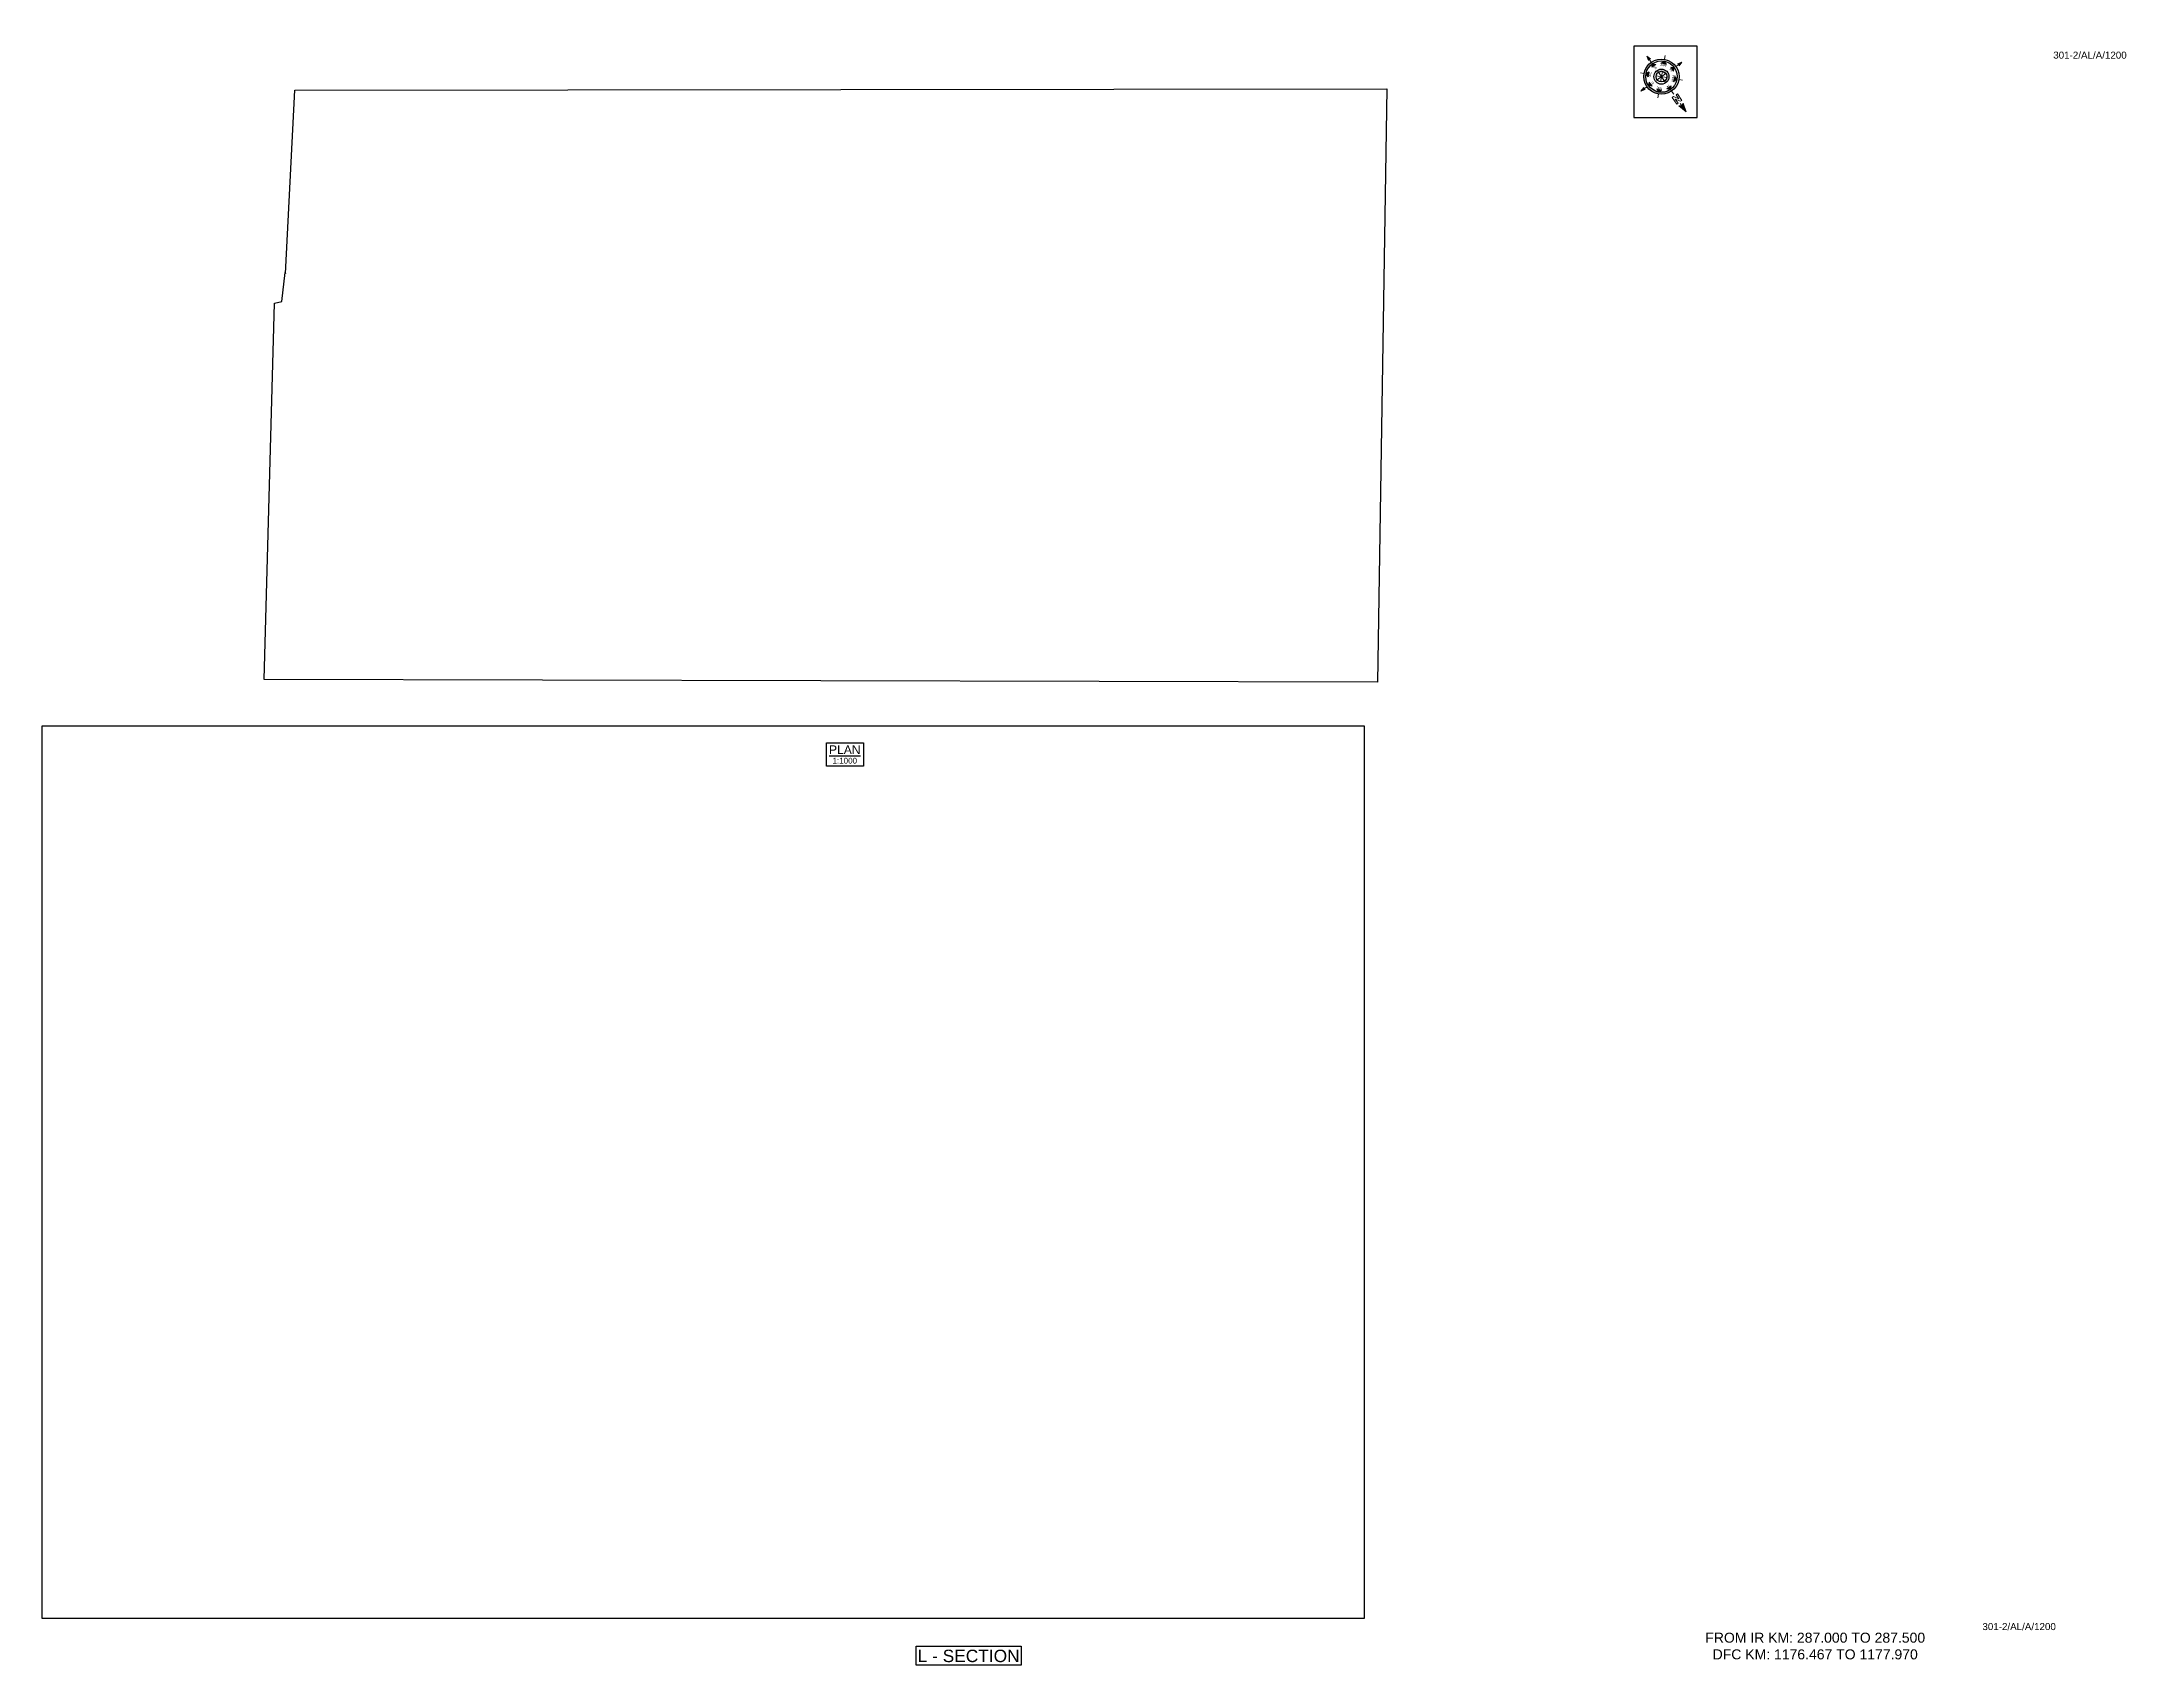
# Paper-space layout '1200' of a CAD drawing. Header units: metres. Extents: x 131 to 1173, y 17 to 828.
import ezdxf
from ezdxf.enums import TextEntityAlignment as Align

# ---------------------------------------------------------------- set-up
doc = ezdxf.new("R2010")
doc.units = ezdxf.units.M
doc.header["$MEASUREMENT"] = 0
doc.layers.get('Defpoints').update_dxf_attribs({"color": 5})
doc.layers.add('title', color=7, linetype='Continuous')
doc.styles.get("Standard").update_dxf_attribs({"font": 'arial.ttf'})
doc.styles.add('Style-Arial', font='arial.ttf')

# ---------------------------------------------------------------- blocks, each defined once
blk = doc.blocks.new('N')
for points in [[(0, 8.41), (-0.49, 6.68), (0, 6.93)], [(0.49, 6.68), (0, 6.93), (0, 8.41)], [(-4.93, 0), (-4.07, 0.25), (-4.19, 0)], [(-4.07, -0.25), (-4.19, 0), (-4.93, 0)], [(-3.08, 0), (-2.59, 0.49), (-2.59, -0.49)], [(-2.18, 2.18), (-1.48, 2.18), (-2.18, 1.48)], [(0, 3.08), (0.49, 2.59), (-0.49, 2.59)], [(2.18, 2.18), (2.18, 1.48), (1.48, 2.18)], [(3.08, 0), (2.59, -0.49), (2.59, 0.49)], [(4.07, 0.25), (4.19, 0), (4.93, 0)], [(4.93, 0), (4.07, -0.25), (4.19, 0)], [(-2.18, -2.18), (-2.18, -1.48), (-1.48, -2.18)], [(0, -3.08), (-0.49, -2.59), (0.49, -2.59)], [(0, -4.93), (-0.25, -4.07), (0, -4.19)], [(0.25, -4.07), (0, -4.19), (0, -4.93)], [(2.18, -2.18), (1.48, -2.18), (2.18, -1.48)]]:
    blk.add_hatch(color=7).paths.add_polyline_path(points, flags=0)
h = blk.add_hatch(color=7)
h.paths.add_polyline_path([(0, -3.08), (0, -3.46, 1), (0, 3.46), (0, 3.08, -1)])
h.paths.add_polyline_path([(0, 1.05), (0, 1.48, 1), (0, -1.48), (0, -1.05, -1)])
at = {"color": 7, "linetype": 'ByBlock', "lineweight": 13}
for p, q in [((-0.61, 4.57), (-0.61, 6.12)), ((-0.61, 6.12), (-0.3, 6.12)), ((-0.3, 6.12), (0.32, 5.19)), ((0.32, 4.57), (-0.3, 5.5)), ((-0.3, 5.5), (-0.3, 4.57)), ((0.32, 5.19), (0.32, 6.12)), ((0.32, 6.12), (0.64, 6.12)), ((0.64, 6.12), (0.64, 4.57))]:
    blk.add_line(p, q, dxfattribs=at)
at = {"color": 7, "lineweight": 13}
for p, q in [((0, 6.41), (0, 7.28)), ((0, 3.46), (0, 4.19)), ((-3.46, 0), (-4.19, 0)), ((-2.45, 2.45), (-2.97, 2.97)), ((1.05, 0), (-1.05, 0)), ((-1.05, 0), (1.05, 0)), ((-0.74, 0.74), (0.74, -0.74)), ((0.74, 0.74), (-0.74, -0.74)), ((0.74, -0.74), (-0.74, 0.74)), ((-0.74, -0.74), (0.74, 0.74)), ((0, 3.46), (0, 3.08)), ((0, 1.05), (0, 1.48)), ((0, 1.05), (0, -1.05)), ((0, -1.05), (0, 1.05)), ((2.45, 2.45), (2.97, 2.97)), ((3.46, 0), (4.19, 0)), ((-2.45, -2.45), (-2.97, -2.97)), ((0, -1.05), (0, -1.48)), ((0, -3.46), (0, -3.08)), ((0, -3.46), (0, -4.19)), ((2.45, -2.45), (2.97, -2.97))]:
    blk.add_line(p, q, dxfattribs=at)
for points in [[(0, 8.41), (-0.49, 6.68), (0, 6.93), (0, 6.93)], [(0.49, 6.68), (0, 6.93), (0, 8.41), (0, 8.41)], [(-4.93, 0), (-4.07, 0.25), (-4.19, 0), (-4.19, 0)], [(-4.07, -0.25), (-4.19, 0), (-4.93, 0), (-4.93, 0)], [(-3.08, 0), (-2.59, 0.49), (-2.59, -0.49), (-2.59, -0.49)], [(-2.18, 2.18), (-1.48, 2.18), (-2.18, 1.48), (-2.18, 1.48)], [(0, 3.08), (0.49, 2.59), (-0.49, 2.59), (-0.49, 2.59)], [(2.18, 2.18), (2.18, 1.48), (1.48, 2.18), (1.48, 2.18)], [(3.08, 0), (2.59, -0.49), (2.59, 0.49), (2.59, 0.49)], [(4.07, 0.25), (4.19, 0), (4.93, 0), (4.93, 0)], [(4.93, 0), (4.07, -0.25), (4.19, 0), (4.19, 0)], [(-2.18, -2.18), (-2.18, -1.48), (-1.48, -2.18), (-1.48, -2.18)], [(0, -3.08), (-0.49, -2.59), (0.49, -2.59), (0.49, -2.59)], [(0, -4.93), (-0.25, -4.07), (0, -4.19), (0, -4.19)], [(0.25, -4.07), (0, -4.19), (0, -4.93), (0, -4.93)], [(2.18, -2.18), (1.48, -2.18), (2.18, -1.48), (2.18, -1.48)]]:
    blk.add_lwpolyline(points, close=True, dxfattribs=at)
at = {"color": 7, "linetype": 'ByBlock', "lineweight": 13}
for points in [[(-0.3, 4.57), (-0.61, 4.57)], [(0.32, 4.57), (0.64, 4.57)]]:
    blk.add_lwpolyline(points, dxfattribs=at)
at = {"color": 7}
for radius in [3.46, 3.08, 1.48, 1.05]:
    blk.add_circle((0, 0), radius, dxfattribs=at)
for s, rotation, p in [('W', 90, (-2.1, 0)), ('NW', 45, (-1.48, 1.48)), ('NE', 315, (1.48, 1.48)), ('E', 270, (1.97, 0)), ('SW', 135, (-1.48, -1.48)), ('SE', 225, (1.48, -1.48))]:
    blk.add_text(s, height=0.6, rotation=rotation, dxfattribs=at).set_placement(p, align=Align.CENTER)
for s, p in [('N', (0, 2.1)), ('S', (0, -2.47))]:
    blk.add_text(s, height=0.6, dxfattribs=at).set_placement(p, align=Align.CENTER)

psp = doc.layouts.new('1200')

# ---------------------------------------------------------------- linework, layer by layer
psp.add_lwpolyline([(568.2, 17), (568.2, 26.5), (620.8, 26.5), (620.8, 17)], close=True)
at = {"layer": 'Defpoints'}
for points in [[(257.7, 804.1), (803.4, 804.7), (798.8, 508.2), (242.5, 509.5), (247.7, 697.6), (251.2, 698.4), (252.9, 712.9), (253.1, 712.4)], [(131.3, 40.6), (792.3, 40.6), (792.3, 486.2), (131.3, 486.2)]]:
    psp.add_lwpolyline(points, close=True, dxfattribs=at)
at = {"layer": 'title', "color": 7, "linetype": 'Continuous', "lineweight": -3}
psp.add_lwpolyline([(523.4, 478), (541.9, 478), (541.9, 466.3), (523.4, 466.3)], close=True, dxfattribs=at)

# ---------------------------------------------------------------- texts
at = {"style": 'Style-Arial'}
for p in [(1136.5, 819.8), (1101.1, 34.6)]:
    psp.add_text('301-2/AL/A/1200', height=3.5, dxfattribs=at).set_placement(p)
at = {"insert": (938.6, 33.3), "char_height": 5, "attachment_point": 1, "style": 'Style-Arial'}
psp.add_mtext_dynamic_manual_height_columns('\\pxqc;FROM IR KM: 287.000 TO 287.500\\P{\\C1;DFC KM: 1176.467 TO 1177.970 }', width=157.898, gutter_width=17.5, heights=[0], dxfattribs=at)
at = {"layer": 'title', "color": 7, "linetype": 'Continuous', "lineweight": -3, "style": 'Style-Arial'}
for s, height, p in [('%%UPLAN', 4.31, (532.6, 474.5)), ('1:1000', 2.87, (532.6, 469))]:
    psp.add_text(s, height=height, dxfattribs=at).set_placement(p, align=Align.MIDDLE)
at = {"layer": 'title', "style": 'Style-Arial'}
psp.add_text('L - SECTION', height=6.191, rotation=0.0001, dxfattribs=at).set_placement((594.5, 21.7), align=Align.MIDDLE_CENTER)

# ---------------------------------------------------------------- viewports
at = {"layer": 'Defpoints', "view_twist_angle": 215.1222936}
vp = psp.add_viewport(center=(522.9, 656.4), size=(560.9, 296.536), view_center_point=(1404334.3, -3135132.7), view_height=296.536, status=3, dxfattribs=at)
vp.dxf.flags = 0x10000  # cut along an outline
vp.dxf.clipping_boundary_handle = psp.add_lwpolyline([(257.7, 804.1), (803.4, 804.7), (798.8, 508.2), (242.5, 509.5), (247.7, 697.6), (251.2, 698.4), (252.9, 712.9), (253.1, 712.4)], format="xyb", close=True, dxfattribs={"invisible": 1}).dxf.handle
at = {"layer": 'Defpoints'}
vp = psp.add_viewport(center=(461.8, 263.4), size=(661, 445.625), view_center_point=(18205, -12014.8), view_height=445.625, dxfattribs=at)
vp.dxf.flags = 0x10000  # cut along an outline
vp.dxf.clipping_boundary_handle = psp.add_lwpolyline([(131.3, 40.6), (792.3, 40.6), (792.3, 486.2), (131.3, 486.2)], format="xyb", close=True, dxfattribs={"invisible": 1}).dxf.handle

# ---------------------------------------------------------------- wipeouts: each hides what was drawn before it
psp.add_wipeout([(926.9, 826), (958.5, 826), (958.5, 790.4), (926.9, 790.4)])

# ---------------------------------------------------------------- next in the draw order: linework, layer by layer
psp.add_lwpolyline([(958.5, 826), (926.9, 826), (926.9, 790.4), (958.5, 790.4)], close=True)

# ---------------------------------------------------------------- next in the draw order: block references
at = {"xscale": 2.544819397751219, "yscale": 2.544819397751219, "zscale": 2.544819397751219, "rotation": 215.1222936235771}
psp.add_blockref('N', (940.7, 810.8), dxfattribs=at)

doc.saveas('drawing.dxf')
